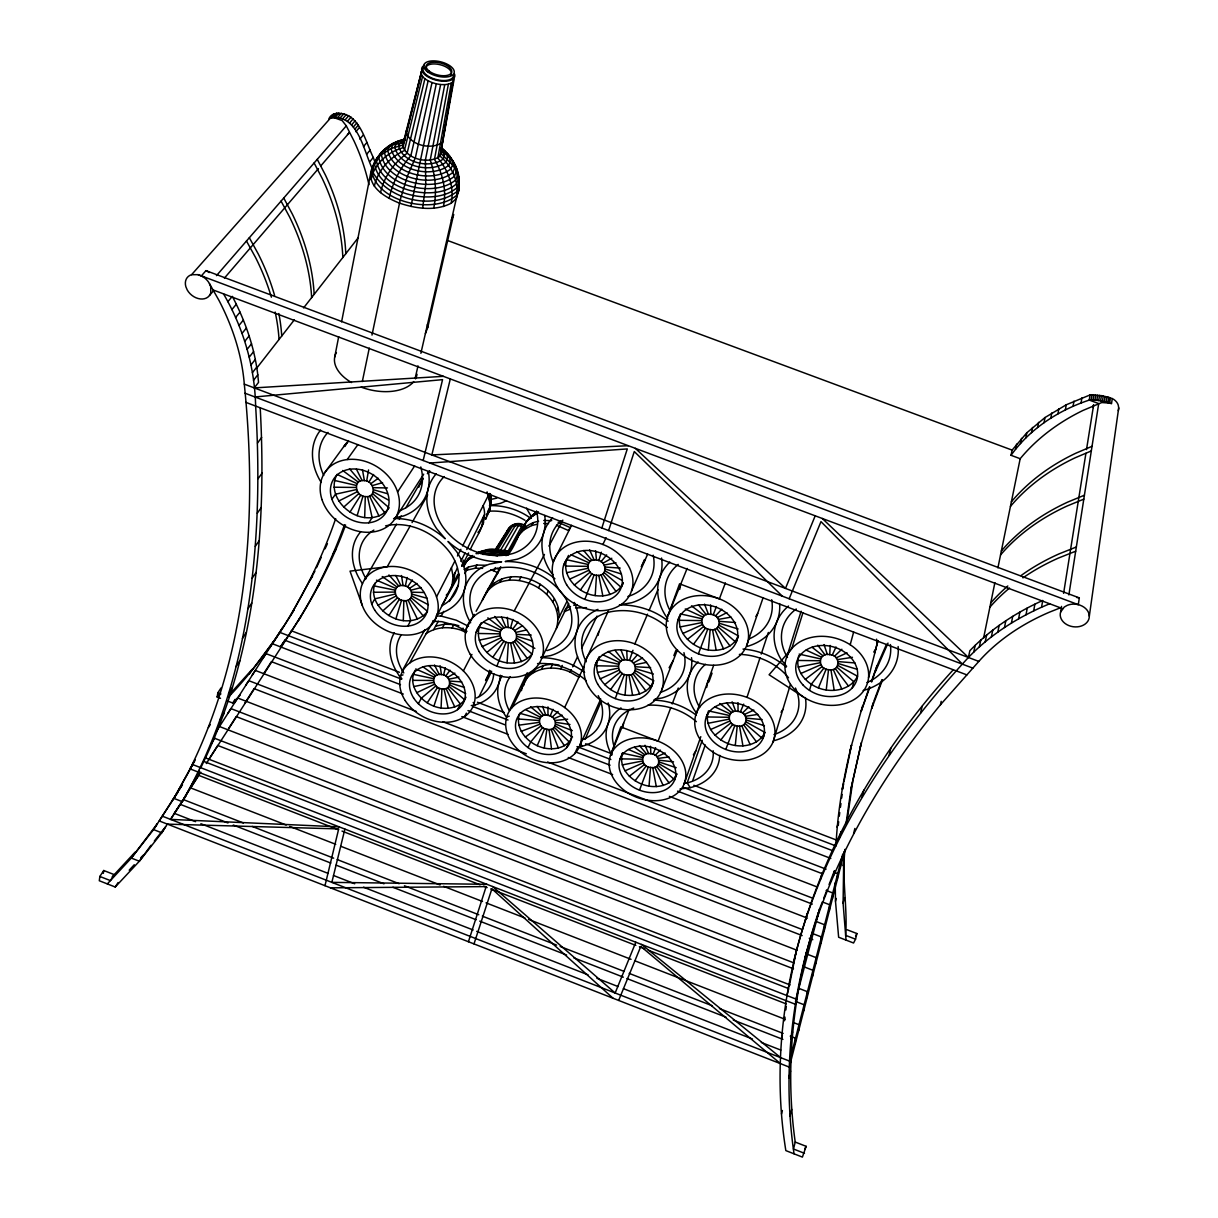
<?xml version="1.0" encoding="UTF-8"?>
<svg xmlns="http://www.w3.org/2000/svg" width="1218" height="1218" viewBox="0 0 1218 1218"><rect width="100%" height="100%" fill="white"/><g stroke="black" fill="none" stroke-linecap="round" stroke-linejoin="round"><path stroke-width="1.5" d="M194.18 761.402L173.93 798.399L182.274 801.657C250.741 682.796 263.941 540.594 255.628 406.051C254.79 366.633 243.356 327.84 223.503 293.842M200.772 767.705C255.476 657.035 266.894 529.708 260.21 407.863M411.075 597.764L427.472 611.314C422.037 618.881 412.263 621.652 403.31 620.647L403.843 600.596C393.825 600.87 391.48 583.909 403.067 585.584C413.115 585.31 415.445 602.301 403.843 600.596M372.617 493.625L389.121 507.815C383.792 515.716 373.819 518.731 364.684 517.559L365.293 496.579C355.169 496.67 352.444 479.024 364.365 480.623C374.505 480.516 377.23 498.208 365.293 496.579M953.222 669.839C835.944 797.957 757.626 974.598 785.838 1150.599L802.403 1157.1L806.149 1146.336L795.217 1142.058C784.362 1065.034 793.527 985.925 818.42 912.404M829.778 654.66C818.024 651.843 817.202 669.413 828.529 669.656C840.298 672.473 841.151 654.888 829.778 654.66L830.174 645.449M465.992 697.229C461.835 706.44 450.371 709.348 441.083 708.023L441.921 688.825C432.268 688.931 430.182 672.61 441.418 674.589C451.086 674.452 453.157 690.804 441.921 688.825M794.045 1153.811C784.179 1086.471 789.005 1017.395 806.59 951.73M795.217 1044.176L795.521 1038.223L790.238 1036.168M798.673 1030.656L798.993 1024.719L793.725 1022.663M803.773 1010.727L804.108 1004.774L795.415 1001.409M807.108 997.649L807.458 991.711L798.825 988.361M843.952 781.758L851.549 744.959C843.48 778.089 837.466 811.888 836.005 845.992L683.542 787.437M812.589 976.227L812.939 970.304L804.413 966.985M838.334 825.378L838.563 821.617L837.101 827.174M815.832 963.59L816.182 957.668L807.701 954.379M821.115 942.899L821.48 936.977L813.091 933.734M824.236 930.689L824.616 924.782L816.273 921.554M515.808 639.983L531.946 654.02C526.115 661.481 516.173 664.069 507.084 662.82L508.363 642.662C498.132 642.617 496.746 625.458 508.287 627.514C518.533 627.559 519.919 644.748 508.363 642.662M623.144 582.859C618.714 593.501 605.818 597.201 595.206 595.587L596.5 575.231C585.98 575.231 584.61 557.814 596.47 560.097C607.006 560.082 608.376 577.53 596.5 575.231M829.367 910.668L829.732 904.776L823.14 902.234M832.381 898.869L832.762 892.977L826.2 890.449M837.329 879.503L837.725 873.641L834.482 872.392M840.253 868.084L840.648 862.222M486.88 513.509L486.743 515.579C490.565 509.048 492.209 501.085 490.321 493.671M846.038 940.098L843.1 903.238L843.815 852.006M835.213 882.913L835.487 901.259L838.639 937.236L853.559 943.006L855.538 939.185L845.657 935.363C847.698 907.105 841.531 877.95 845.048 849.342L789.34 1067.12L159.223 820.932L182.456 784.62L179.35 789.386M364.684 517.559C345.44 515.275 326.896 493.412 337.036 474.396L357.041 483.622M658.847 763.716L676.766 774.009C672.245 784.529 659.501 787.909 649.027 786.128L650.534 767.386C640.485 767.34 639.77 751.217 650.884 753.775C660.948 753.805 661.663 769.974 650.534 767.386M653.107 682.278C648.448 692.783 635.72 696.65 625.047 695.082L626.707 674.955C616.141 674.833 615.638 657.613 627.148 659.928C637.73 660.034 638.232 677.284 626.707 674.955M719.168 625.276L738.428 635.903C733.556 647.382 719.945 651.797 708.343 649.986L710.17 629.539C699.208 629.417 698.995 611.832 710.825 614.39C721.817 614.496 722.015 632.112 710.17 629.539M403.31 620.647C386.152 618.835 367.943 600.9 375.235 583.026M746.055 721.893L764.843 732.383C759.819 743.406 746.527 747.304 735.291 745.492L737.225 725.867C726.507 725.7 726.598 708.8 738.032 711.449C748.781 711.601 748.674 728.531 737.225 725.867M441.083 708.023C424.306 705.968 406.127 687.515 415.064 670.311M837.893 665.485L857.518 676.249C851.961 687.668 838.106 691.824 826.246 689.997L828.529 669.656M1109.75 403.112L1101.772 402.534L1082.969 410.451A207.806 163.197 3.1 0 0 1020.182 458.699L1011.031 455.304L1012.128 450.112L1026.835 432.786L1045.014 417.53L1066.268 404.772L1090.095 394.936L1101.407 395.637L1112.278 398.56L1111.516 403.737L1109.75 403.112L1110.344 397.86L1105.868 397.053M451.452 567.74L453.081 576.616L452.076 585.127L453.827 581.671L454.816 573.176M784.575 1020.745L785.016 1017.137M785.869 1009.935L786.295 1006.327M478.598 533.149L482.039 525.75L483.074 517.467M470.285 549.638C476.223 535.783 488.722 521.852 483.196 505.744M489.986 493.594L491.113 500.309L489.012 511.956L490.093 508.378L490.154 506.475L487.535 512.093M490.291 501.466L490.245 495.208M99.846 876.458L110.396 880.599L114.233 874.631L103.728 870.505L99.846 876.458L99.297 880.751L115.223 887.009L139.354 861.233L161.75 832.808L167.445 823.901M103.347 873.367L103.728 870.505M839.278 816.182L839.75 812.558M840.466 807.138L840.953 803.515M841.668 798.079L842.14 794.456M842.856 789.02L843.572 783.6L842.11 789.112M489.103 673.524L489.545 670.296M507.084 662.82C489.271 660.719 471.305 640.485 481.171 622.809M571.699 738.26C566.568 747.867 554.16 750.197 544.279 748.065L546.867 729.247C536.864 728.608 537.031 712.347 547.978 715.408C557.996 716.032 557.829 732.322 546.867 729.247M1061.517 606.397L1060.634 611.999A14.616 11.343 7.9 0 0 1073.073 626.722A14.616 11.343 7.9 0 0 1089.318 616.186L1118.703 407.893L1118.261 405.122A12.743 10.627 3.5 0 0 1112.278 398.56M846.053 823.535L851.123 788.198L861.293 743.01L851.123 788.198M846.952 821.693L852.57 782.672M595.206 595.587C577.347 593.486 558.301 573.389 568.578 555.408M1079.315 597.886L1078.311 604.661L201.366 275.892L198.001 274.659L191.561 274.705A14.296 10.764 40.6 0 0 185.867 286.748L187.222 289.945A14.296 10.764 40.6 0 0 200.194 298.928A14.296 10.764 40.6 0 0 210.805 292.838L210.699 286.626L209.359 283.413A14.296 10.764 40.6 0 0 201.366 275.892L205.979 270.64L1079.315 597.886L1076.803 597.52M1108.989 397.433L1108.213 402.61L1108.73 397.342M1107.954 402.534L1106.142 402.016L1106.934 396.824M1106.142 402.016L1102.457 401.164L1103.264 395.972M1104.315 401.559L1105.107 396.368M1068.871 594.932L1098.697 403.569L1089.257 400.083C1058.564 410.253 1029.941 428.736 1011.031 455.304M1102.457 401.164L1100.6 400.829L1101.407 395.637M1090.095 394.936L1089.257 400.083L1096.824 400.341L1097.646 395.15M1096.824 400.341L1098.712 400.555L1099.534 395.363M1063.603 593.333L1085.908 453.34M1086.502 449.609L1093.642 404.802A12.743 10.627 3.5 0 0 1093.231 407.543M1094.936 400.189L1095.758 394.997M1093.048 400.083L1093.871 394.921M1091.145 400.052L1091.983 394.891M556.367 628.488C568.501 587.837 498.36 558.818 482.328 600.276M1081.036 403.021L1081.904 397.875M366.648 481.201L368.552 469.95M220.519 698.295L217.139 696.985L217.87 692.768L221.021 687.926M822.287 518.472L968.417 657.461C989.062 635.963 1014.442 619.399 1041.557 607.234L1042.715 600.489C1015.69 612.669 990.401 629.249 969.848 650.716L968.417 657.461C888.866 743.65 821.967 845.094 793.999 960.226M453.796 77.45L440.109 156.148C429.041 164.567 405.899 159.421 402.64 145.094L421.915 70.096L404.163 141.044M1073.058 406.31L1073.956 401.148M441.449 147.667L442.058 144.242M442.652 140.831L443.261 137.421L442.53 142.293C431.72 150.377 409.324 145.399 406.051 131.529L407.116 129.245M443.915 133.66L444.57 129.915M445.24 126.17L445.895 122.424M447.539 113.046L448.194 109.3M448.863 105.555L449.518 101.81M451.162 92.431L451.817 88.686M452.487 84.94L453.142 81.195M454.055 79.627L440.109 156.148C452.045 166.364 459.78 182.807 456.308 198.61L420.88 353.296M1033.686 610.903L1034.874 604.174M370.972 179.685L373.119 172.697L372.769 166.561L383.655 150.134L396.444 141.943L404.193 139.385C388.588 142.415 375.936 154.823 371.505 169.941C366.648 187.024 386.258 197.879 399.489 203.132C415.947 208.613 435.115 211.49 451.162 203.239C454.542 187.176 448.407 170.246 437.825 158.081L451.269 83.113L453.203 81.56M598.175 635.278L598.769 631.883M625.047 695.082C607.828 693.103 590.091 673.95 599.241 656.624M333.443 117.324L330.626 117.918C358.199 113.716 363.527 151.062 372.586 169.195M1065.339 409.933L1066.268 404.772M622.794 727.709L623.631 723.096M1026.028 614.77L1027.246 608.041M443.459 206.527C446.747 190.45 442.865 173.367 434.461 159.436L448.376 84.179L451.269 83.113M649.027 786.128C633.984 783.798 617.587 769.639 622.444 753.166L642.586 757.474M1018.613 618.835L1019.862 612.106M1057.924 413.876L1058.868 408.73M1050.814 418.139L1051.773 412.978M1011.427 623.098L1012.706 616.354M433.73 208.248C436.957 192.292 435.557 175.453 430.213 160.121L444.753 84.651L448.376 84.179M679.705 589.451L680.695 584.305M1004.5 627.514L1005.794 620.784M1044.024 422.692L1045.014 417.53M708.343 649.986C691.794 647.732 674.802 631.579 680.436 613.902L701.827 618.698M334.706 357.087L338.695 336.67M341.588 321.841L370.622 173.428L373.271 167.886M1037.569 427.533L1038.589 422.357M997.816 632.127L999.141 625.382M1031.494 432.618L1032.529 427.457M991.391 636.892L992.746 630.148M444.753 84.651L440.627 84.544L425.386 160.06L425.752 184.177L422.631 208.232M789.127 986.793L795.841 953.344M983.565 638.202L994.893 582.63M997.907 567.862L1020.182 458.699M1025.784 437.962L1026.835 432.786M985.24 641.81L986.61 635.08M979.363 646.895L980.749 640.15M1020.456 443.535L1021.521 438.358M362.325 381.538L369.282 348.089M371.992 335.072L400.296 199.493L407.543 175.818L415.353 157.807L432.025 82.565C427.457 80.601 421.124 77.785 421.002 72.014M1015.538 449.32L1016.619 444.128M973.745 652.117L975.161 645.373M706.653 687.5L708.023 680.984M432.025 82.565L436.272 83.829L410.938 206.481M405.32 586.117L407.147 577.469M735.291 745.492C719.473 743.3 702.756 727.892 708.495 710.886L729.201 715.453M804.778 958.627C829.351 864.75 879.091 779.246 940.463 704.735L941.21 701.34M415.125 378.448L418.002 365.872M425.402 333.549L427.701 327.627L453.644 214.49L451.36 220.169M428.142 80.845L410.847 155.782C400.204 167.856 392.592 182.67 389.105 198.397M920.549 713.124L922.117 706.349M521.456 690.636C523.527 673.036 542.025 661.252 559.047 665.089M523.618 685.536L524.714 680.892M544.279 748.065C529.191 744.898 513.935 729.46 519.69 713.23L539.513 718.787M424.899 78.774L407.101 153.301C394.008 162.71 384.005 176.793 380.518 192.627M855.538 939.185L856.893 933.536L847.028 929.73M423.164 460.495L442.56 379.651L254.958 396.961M443.58 675.153L445.316 667.845M826.246 689.997C810.457 687.881 793.436 672.762 798.764 655.695M324.978 885.684L338.695 828.91L167.46 824.144M450.31 378.935L431.842 454.923L628.321 445.712M889.11 755.175L890.769 748.37M795.217 1142.058L793.512 1149.016L804.489 1153.309M422.539 76.506L404.376 150.575C389.867 157.305 377.717 170.353 374.337 186.232M344.892 829.093L331.844 882.365L486.88 884.314M421.215 74.207L402.853 147.774C390.08 151.443 378.478 160.334 373.119 172.697C388.177 199.447 432.557 210.805 457.161 191.378C463.434 175.636 453.69 157.624 441.144 147.713L449.412 155.645L454.086 163.227L459.232 182.243L457.024 187.633C435.222 207.106 378.554 194.591 374.413 163.334L376.956 158.035L379.574 155.904M789.934 1116.282L791.67 1109.339M843.1 903.238L844.5 897.62M868.541 677.71L877.934 640.653L874.691 653M788.792 1077.976L790.558 1071.033M842.886 865.602L844.318 860.015M781.499 1113.952L782.382 1110.496M835.487 901.259L836.203 898.458M862.07 796.998L863.806 790.162M853.59 833.584L854.884 828.453M842.765 854.001L789.645 1061.152L162.329 816.167M833.356 875.803L834.695 870.642M790.771 1038.908L792.568 1031.981M817.156 917.504L818.496 912.343M795.841 999.78L819.592 908.856M797.166 997.359L795.369 1004.271L189.886 768.817L192.764 764.31M839.232 838.486L841.014 831.65M852.265 687.865L853.879 681.775L836.812 667.144M781.469 1038.467L782.382 1035.011M820.384 879.579L822.211 872.712M871.753 681.882L876.914 666.094L886.476 644.383M805.372 920.184L807.199 913.302M869.469 686.8L861.172 711.236L869.88 687.059M786.904 995.563L788.746 988.651L204.578 761.692M850.194 644.748L853.651 632.035M510.525 628.107L512.9 619.414M850.088 750.455L862.633 705.785M809.498 690.378L811.264 684.318L824.023 667.936M859.847 748.507L873.245 702.771L871.829 708.237L882.517 679.857M357.133 515.64L363.025 496M598.769 560.706L601.311 552.211M395.896 618.881L401.605 600.078M772.958 742.188A40.955 32.201 18.9 0 0 726.704 694.062A40.955 32.201 18.9 0 0 704.918 745.462A40.955 32.201 18.9 0 0 772.958 742.188L790.406 684.501M762.986 738.367A30.283 23.812 18.9 0 0 728.668 702.847A30.283 23.812 18.9 0 0 712.697 740.925A30.283 23.812 18.9 0 0 762.986 738.367L764.843 732.383M802.951 612.7L791.761 648.6L769.091 674.757L803.56 697.046M787.026 656.197L801.124 611.223M468.428 941.727L486.149 886.597L330.504 887.846M601.844 527.988L627.285 448.924L429.878 463.038M474 943.904L491.889 888.82L613.035 998.227M608.619 530.546L634.289 451.543L782.321 596.165M433.912 706.166L439.759 688.261M746.969 697.381L760.047 657.705M761.235 654.096L768.36 632.462M725.776 749.451L734.956 725.258M506.14 642.084L496.883 666.17M746.619 645.692A42.112 33.708 20.6 0 0 698.63 595.602A42.112 33.708 20.6 0 0 676.964 649.833A42.112 33.708 20.6 0 0 746.619 645.692L763.123 597.642M796.054 999.11L192.261 764.402C248.731 646.758 257.424 512.26 244.285 384.127A229.03 161.659 40.7 0 0 218.981 300.42L209.496 283.687M629.417 660.521L632.964 650.26M594.201 574.622L584.868 599.378M736.357 641.81A31.135 24.939 20.6 0 0 700.731 604.828A31.135 24.939 20.6 0 0 684.866 645.007A31.135 24.939 20.6 0 0 736.357 641.81L738.428 635.903M692.737 780.54L705.252 744.959M706.425 716.778L707.46 713.824M684.212 783.737A39.494 30.039 21.3 0 0 638.674 737.849A39.494 30.039 21.3 0 0 619.505 786.204A39.494 30.039 21.3 0 0 684.212 783.737L700.807 736.677M702.268 740.316L687.165 782.946L690.241 787.665A58.647 42.478 21 0 0 719.731 755.343M696.483 712.972L713.687 665.272M708.922 681.867L712.058 673.143M674.589 780.038A29.217 22.213 21.3 0 0 640.82 746.162A29.217 22.213 21.3 0 0 626.768 781.986A29.217 22.213 21.3 0 0 674.589 780.038L676.766 774.009M871.327 681.623L876.914 666.094M624.453 674.376L615.227 698.584M335.681 518.624C319.847 564.802 296.842 608.254 269.239 648.448M375.372 161.141L371.505 169.941C375.662 202.371 434.415 215.358 456.917 195.047L459.186 189.445L458.547 176.26M698.401 653.822L707.841 628.93M725.365 582.904L719.396 598.875L679.568 583.803L667.89 615.821L687.135 568.441M873.915 701.005L881.923 679.735M639.496 790.162L648.357 766.792M653.076 754.368L655.604 747.685M670.844 707.521L658.085 741.168L620.815 726.887L610.477 755.419L629.249 709.302M672.199 703.974L678.243 688.033M713.169 614.999L716.412 606.518M281.053 646.149C307.789 608.909 328.951 567.816 344.496 524.714M298.319 620.693C317.091 590.41 333.458 558.56 345.577 525.019M818.953 910.622L822.317 901.929M823.673 898.458L827.037 889.779M829.062 884.557L834.452 870.672M673.859 655.604L675.899 650.427M661.648 690.134L677.482 649.696M678.121 619.703L679.857 615.349M620.053 759.103L622.444 753.166M651.706 686.343L653.35 682.247M486.302 517.513L485.586 519.294L489.712 510.205L490.854 496.883M344.846 446.534L348.439 440.627M635.811 942.214L615.151 993.005L492.635 886.537M815.192 515.823L785.488 588.416L635.339 448.346M618.653 1000.42L640.805 946.416L780.494 1063.649M818.42 687.926L826.185 669.032M789.173 598.738L820.978 521.639L962.494 664.206M550.11 716.123L552.987 709.318M585.188 739.265L601.281 701.142M740.316 712.058L743.68 704.141M634.837 643.88L647.519 614.161M649.011 610.66L657.964 589.679M418.688 487.291L423.027 478.278L420.438 484.201M644.474 559.595L641.323 566.812L645.388 559.306M631.487 591.141L647.671 554.083M537.199 745.69L544.735 728.547M875.483 671.529L888.013 643.089M621.317 587.289L623.251 582.92M579.281 746.893L600.763 698.965M595.298 664.815L597.109 660.795M574.835 753.546A39.341 30.587 25.6 0 0 546.41 699.193A39.341 30.587 25.6 0 0 509.444 738.519A39.341 30.587 25.6 0 0 574.835 753.546L577.134 748.4M291.087 614.648L314.899 571.151M316.467 567.725L321.156 557.418M325.069 548.816L327.414 543.67M566.659 747.608A29.095 22.624 25.6 0 0 545.527 707.445A29.095 22.624 25.6 0 0 518.289 736.616A29.095 22.624 25.6 0 0 566.659 747.608L569.248 741.96L554.357 727.39M585.386 661.039L608.254 611.238M453.827 581.671L448.559 592.694L446.245 595.145M832.153 655.284L836.035 646.986M602.895 544.492L606.092 537.686M564.65 707.536L583.726 667.022M509.52 710.231L527.242 672.823M506.673 532.19C509.063 524.851 518.883 523.968 524.577 527.927M522.918 684.425C530.972 666.87 554.297 664.693 570.161 672.108L571.303 669.748M572.673 666.87L577.545 656.715M581.595 648.25L597.003 616.095M528.003 747.563L530.713 741.945L542.786 727.405M516.249 540.29C519.599 530.5 528.353 522.887 538.615 521.289M507.997 554.89C518.518 541.736 521.228 521.121 536.727 512.23L533.514 515.579M560.569 668.956L562.29 665.424M563.599 565.411L566.416 559.671L587.883 564.421M542.056 657.446L568.684 603.565M550.81 667.951L552.561 664.419M479.116 696.544L491.661 671.24M557.753 619.947L566.857 601.616M490.291 671.164L485.571 680.603L490.169 671.392M464.697 716.534L466.387 713.169M553.459 561.559L571.577 525.323M556.519 610.964L558.209 607.599C550.308 579.25 507.556 564.558 487.916 589.329M541.568 669.154L543.335 665.637M482.039 525.75L483.637 522.613M433.684 622.185A40.605 32.368 27.6 0 0 397.89 566.842A40.605 32.368 27.6 0 0 366.207 613.278A40.605 32.368 27.6 0 0 433.684 622.185L457.801 574.394M461.957 566.142L468.61 552.942M453.081 576.616L457.389 568.106M460.815 561.361L465.093 552.926M466.814 549.546L484.657 514.346M552.728 602.179L554.434 598.83M533.499 672.503L535.281 668.971M457.587 709.622L460.404 704.095L447.722 687.607M511.849 707.795L528.932 674.178M436.516 596.911L454.893 561.041M457.466 556.017L460.891 549.303M462.612 545.953L489.316 493.518L490.747 502.029M546.623 594.201L548.328 590.867M1060.634 611.999L1064.273 607.036L1067.257 605.346A14.616 11.343 7.9 0 1 1088.785 613.202L1089.318 616.186M463.388 670.92L471.945 654.416M855.569 936.079L856.893 933.536M407.817 626.128L410.649 620.723L406.051 600.611M538.615 587.594L540.35 584.29M426.163 633.649C436.546 626.356 450.173 626.326 461.805 630.422L463.038 628.107M490.626 569.963L493.716 570.74L495.406 567.588M514.194 611.01L544.446 554.449M548.922 546.09L562.823 520.116M173.93 798.399L192.84 764.462M193.723 762.818L195.306 759.865M418.368 703.73L421.321 698.234L435.983 685.871M452.106 627.94L453.979 624.484L458.821 625.717M182.274 801.657L199.493 771.024M519.249 580.24L521.045 576.951M506.475 554.114L521.593 526.45M402.168 671.027L424.884 629.645M804.763 1148.863L806.149 1146.336M442.499 627.666L444.387 624.21L453.979 624.484M466.707 570.191L475.218 568.212L476.954 565.076L486.149 565.259M509.246 579.996L511.073 576.708M433.638 629.615L438.313 621.226M441.053 616.293L443.809 611.36M449.305 601.479L458.455 585.005M464.88 573.48L468.458 567.04L476.954 565.076M476.192 632.294L479.085 627.087L499.989 631.929M371.794 604.189L374.763 598.86L395.271 594.049M409.69 663.049L433.547 620.464M441.86 605.635L459.399 574.317M463.814 566.431L468.306 558.742L472.706 555.469M499.974 582.113L501.816 578.824M518.183 535.859L523.999 529.8L531.611 525.552L533.286 522.568M410.222 525.871L387.233 566.735L350.023 571.135L362.218 605.255M412.065 522.598L427.685 494.812M466.357 628.534L474.335 614.405M476.116 611.269L499.745 569.476M492.057 586.437L493.914 583.148M523.999 529.8L525.674 526.815M486.043 592.633L500.75 566.644M507.175 555.301L519.873 532.86M669.093 667.738L673.341 660.263M364.456 579.935L396.489 524.151M399.321 519.218L401.209 515.945M405.914 507.739L421.93 479.846M512.291 526.313L497.111 550.947L504.343 550.201L518.411 525.658M490.869 549.942L485.982 550.597L482.83 554.373L491.965 554.555C494.63 546.501 503.521 550.764 508.485 553.901M500.583 550.125L515.244 525.613M755.891 616.445L757.703 613.446M693.407 754.764L695.843 750.76M368.795 482.282L373.576 474.502M496.107 549.47L509.779 527.714M301.379 615.836L206.299 763.519M495.574 549.805L505.668 533.788M781.058 712.317L782.854 709.47M165.557 826.794L161.75 832.808L153.575 829.595L131.316 858.081L107.321 883.903M339.198 826.87L170.566 819.394L200.772 772.151M316.787 588.37L319.832 583.544M494.904 550.201L507.86 529.723M350.008 512.062L360.878 494.934M333.321 553.566L336.366 548.77M151.002 845.277L139.354 861.233L131.316 858.081L157.396 823.596L153.575 829.595L177.767 792.4M294.177 609.822C275.146 640.866 253.877 670.616 228.603 696.909M216.515 731.226L282.683 627.453M210.912 744.168L214.733 738.169M220.199 719.488L224.036 713.489M249.035 674.178L273.989 640.805M309.479 581.123L312.554 576.312M115.223 887.009L118.085 882.532M227.035 700.807L232.745 703.03L235.089 699.376M174.204 813.517L180.112 804.291L227.979 822.957M208.841 759.377L217.748 745.462L793.497 968.812M228.573 728.547L236.216 716.595L802.144 935.561M245.001 702.847L254.09 688.657L812.315 904.091M263.56 673.843L271.386 661.633L822.196 873.671M280.46 647.428L285.027 640.303L400.478 684.653M388.907 615.562L399.504 599.073M228.573 693.651L232.425 687.668M208.4 727.511L210.333 724.527M230.172 694.488L231.74 692.052M394.952 518.807L423.697 474.167M236.003 666.611L239.87 660.674M217.139 696.985L218.722 694.564M252.202 675.168L255.293 670.418L817.461 887.085M262.905 658.359L265.996 653.624L416.419 711.51M245.655 685.414L248.761 680.664L812.619 898.168M227.842 713.352L230.948 708.602L802.464 929.623M234.587 702.756L237.693 698.005L807.427 918.144M171.89 801.079L174.996 796.328M397.586 491.95L414.638 465.946M242.428 638.399L246.325 632.477M873.732 652.072L875.681 649.103M170.566 819.394L186.065 795.643M368.734 522.811L372.129 517.696L367.531 496.609M247.817 608.954L251.761 603.062M252.126 578.276L256.1 572.43M281.145 645.677L285.119 639.831M427.183 702.816L437.734 687.256M522.035 530.074L526.694 521.152L536.62 512.26M255.293 546.364L259.297 540.548M427.381 473.726L429.726 470.909L427.594 473.3M407.421 587.122L412.384 579.951M492.757 657.339L504.054 641.018M257.287 513.189L261.337 507.434M331.935 499.258L335.483 494.219L356.539 489.56M580.453 589.984L592.055 573.541M347.191 459.551L357.894 444.616M258.033 478.75L262.144 473.056M610.614 689.571L622.368 673.31M324.216 473.452L346.171 443.276M257.5 443.048L261.657 437.399M693.468 644.322L705.694 627.833M635.08 780.768L646.347 765.772M445.605 676.157L450.097 670.22M720.843 739.965L732.871 724.208M512.611 629.173L518.076 622.048M253.527 380.32L257.79 374.809C254.455 347.328 245.183 320.791 232.318 296.37L227.842 301.699M256.48 368.46L294.391 319.755M303.587 307.926L358.381 237.525M252.431 372.662L256.724 367.151M251.015 364.913L255.323 359.432M154.351 841.014L164.43 828.21M249.264 357.102L253.588 351.637M247.178 349.246L251.517 343.796M244.772 341.344L249.127 335.909M242.032 333.412L246.417 327.992M238.956 325.465L243.372 320.075M369.891 161.613L373.287 157.472C365.217 141.288 358.777 109.087 334.189 113.898A12.5 10.17 44.5 0 0 328.708 119.425M235.576 317.517L240.007 312.158M391.587 145.125C385.223 148.185 379.422 153.849 376.423 160.274C380.503 190.526 435.344 202.645 456.522 183.842L458.653 178.635L457.998 172.849L456.308 169.85M366.862 154.062L370.287 149.936M600.931 561.787L606.655 554.906M231.862 309.6L236.322 304.241M363.512 146.541L366.953 142.43M359.843 139.096L363.299 135M355.854 131.711L359.34 127.646M343.872 446.443L348.424 441.129M209.557 295.395L213.272 291.072M224.401 278.115L318.431 168.617M320.913 165.739L349.368 132.61A12.5 10.17 44.5 0 1 347.48 134.467M354.743 129.306L358.229 125.241M353.311 127.007L356.813 122.942M351.621 124.86L355.123 120.795M216.469 275.633L346.308 125.835L342.106 120.552L333.412 117.446L336.975 113.411L339.959 113.716M349.673 122.911L353.19 118.862M631.518 661.587L637.562 654.614M347.541 121.191L351.043 117.141M345.227 119.745L348.744 115.71M342.806 118.603L346.338 114.568M340.309 117.781L343.857 113.746M337.797 117.293L341.344 113.274M332.895 117.37L336.472 113.335M335.315 117.156L338.863 113.137M191.561 274.705L334.189 113.898L336.975 113.411M940.463 704.735L978.83 661.404A236.749 171.982 6.7 0 1 1049.444 612.167L1060.421 607.812M229.73 694.29L252.141 669.321M112.193 876.838L135.152 852.098M477.958 532.388L480.196 529.997M232.745 703.03L240.144 695.113M129.199 870.17L134.269 864.734M140.618 857.944L143.161 855.234M715.316 616.095L721.772 609.228M461.85 566.005L471.046 556.306M525.643 522.674L535.098 512.93M655.101 755.388L660.369 750.075M742.417 713.124L748.857 706.775M552.074 717.25L558.103 711.495M834.315 656.365L841.866 649.255M451.162 203.239L456.308 198.61L459.186 189.445L458.653 184.786M343.765 507.069L359.005 493.427M382.802 610.903L397.677 597.673M486.804 652.498L502.273 639.557M574.333 585.097L590.212 572.064M405.457 139.766L399.976 143.085L398.651 145.901C402.488 162.953 430.061 169.089 443.2 159.04L444.418 156.178L442.21 149.692L444.89 151.397L452.061 160.334L452.563 164.872L454.634 168.145L452.807 172.56C432.74 188.303 390.004 178.757 384.401 152.417C386.106 145.262 393.703 143.846 399.276 140.862M385.969 148.566L381.112 152.509L378.768 157.411C383.716 186.826 434.324 197.864 455.639 180.036L457.694 175.057L457.054 169.515L453.827 163.775M393.521 143.085L389.547 146.297L387.644 150.316C392.881 174.631 432.299 183.431 450.873 168.952L452.563 164.872L441.129 153.757L440.855 151.078L447.036 155.204L447.432 158.873L446.047 162.146C430.944 173.778 399.154 166.699 394.799 147.043L396.322 143.8L399.534 141.197L402.747 140.816M604.707 684.729L620.586 671.849M687.394 639.404L703.867 626.356M629.341 776.231L644.626 764.417M714.966 735.23L731.104 722.776M465.885 561.742L462.931 564.391L472.386 555.834M478.004 553.794L482.526 551.282L476.603 553.505C486.241 550.323 497.157 550.947 506.186 555.652M805.265 679.4L822.226 666.459M370.683 483.805L378.235 478.263M528.003 519.827L531.368 517.817M525.262 737.042L541.157 725.928M409.263 588.538L416.937 583.452M514.407 630.635L522.522 625.702M447.371 677.543L454.893 673.112M538.432 511.788L531.413 516.645L537.442 513.265M476.025 553.627C482.374 550.825 493.549 546.151 499.395 551.602M477.7 553.155L480.882 551.389M468.306 558.742L472.584 556.367M467.24 560.326L474.396 556.352M602.773 563.279L611.786 558.27M464.134 569.43L468.458 567.04M633.299 663.049L642.541 657.933M717.158 617.587L726.902 612.624M377.976 605.209L396.231 595.952M338.802 500.994L357.529 491.585M416.739 692.707L434.613 684.212M482.191 646.636L500.887 637.79M569.598 579.205L588.796 570.298M744.183 714.555L753.835 710.064M600.215 678.883L619.246 670.083M836.127 657.857L847.043 652.848M656.822 756.774L665.15 752.998M682.811 633.497L702.497 624.575M800.805 673.524L820.886 664.693M710.566 729.552L729.78 721.056M624.971 770.827L643.317 762.788M1041.557 607.234L1049.642 603.763M570.526 606.503L565.868 608.498L564.239 611.71L570.466 609.061M553.718 718.742L562.153 715.179M1092.028 446.321L1075.859 453.203A213.926 165.374 4 0 0 1011.382 501.801M1091.313 450.934L1075.098 457.816A214.581 165.602 4.1 0 0 1010.438 506.429M1084.416 495.208L1067.744 502.09A220.93 167.642 4.9 0 0 1001.363 550.962M1083.807 499.136L1067.09 506.018A221.493 167.825 5 0 0 1000.557 554.921M521.213 731.333L539.939 724.208M1076.347 546.989L1059.127 553.855A228.36 169.82 5.8 0 0 1020.912 575.642M1075.692 551.206L1058.427 558.072A228.969 169.987 5.9 0 0 1022.907 577.88M462.048 564.528L465.428 563.386A47.867 36.373 27.7 0 1 463.449 560.173M509.276 553.855L504.968 551.693L502.029 555.286L492.894 552.987L480.455 553.611M394.373 632.705A58.266 41.991 27.4 0 0 399.428 675.99L403.006 674.894M372.175 485.647L382.559 482.632M509.231 716.184L506.307 717.037A58.373 42.295 24.2 0 1 501.999 675.868M410.71 590.258L421.154 587.563M531.611 525.552L536.955 524.288M477.913 552.5L489.606 549.622M515.793 632.416L526.602 629.934M435.557 626.174L444.387 624.21M413.739 686.602L433.715 682.369M395.043 517.757L403.356 516.021A62.362 47.182 32.7 0 0 428.371 471.518M489.362 499.715L496.777 498.162M385.588 525.856C410.253 520.299 436.135 533.606 450.675 553.505A52.907 39.113 29.8 0 1 441.632 605.818M479.268 640.15L500.019 635.842M566.583 572.719L587.898 568.334M448.757 679.218L458.912 677.117M634.639 664.815L646.56 662.364M597.444 672.427L618.424 668.149M680.009 626.981L701.675 622.611M798.201 667.053L820.125 662.744M707.917 723.325L729.003 719.183M604.189 565.061L615.988 562.762M622.261 764.919L642.51 761.006M436.988 613.963L440.231 613.37A60.2 44.503 29.8 0 0 456.522 551.495L447.996 541.447C462.581 554.51 481.917 562.396 501.618 561.803L489.697 564.101A60.2 44.929 26.3 0 0 470.635 622.748M718.529 619.383L731.028 617.13M621.165 604.585L631.777 602.697A62.285 48.157 24.8 0 0 661.572 558.057M546.821 650.579L547.339 650.488A53.364 39.813 26.3 0 0 564.36 596.439C548.861 574.348 519.614 561.94 493.244 569.415A53.364 39.813 26.3 0 0 473.589 616.308M540.731 657.233L550.719 655.558A60.2 44.929 26.3 0 0 574.317 602.423M471.259 705.572L474.944 704.994A58.266 41.991 27.4 0 0 500.339 675.229M837.466 659.638L852.448 657.294M654.995 699.071L661.907 698.005A60.382 45.203 22.6 0 0 691.519 657.674M745.492 716.275L757.809 714.403M401.666 139.933L404.924 139.446M401.057 140.588L404.62 140.055M577.302 746.923L582.265 746.208A58.373 42.295 24.2 0 0 608.178 703.03M573.632 605.163L577.18 604.661M575.566 607.889L586.513 607.66M518.853 725.182L539.239 722.365M658.131 758.403L669.047 756.957M683.74 783.402L687.165 782.946A52.054 37.712 21 0 0 713.185 750.775M680.009 789.005L690.241 787.665M554.921 720.462L567.634 719.199M443.367 376.332L254.273 387.903L258.536 382.376L257.79 374.809M373.408 592.268L394.876 592.07M412.521 680.329L433.364 680.481M334.036 487.215L356.113 487.459M565.487 566.066L587.594 566.34M679.187 620.297L701.431 620.601M797.638 660.445L819.958 660.75M707.201 716.96L728.806 717.28M621.393 758.89L642.251 759.195M543.761 520.467L551.708 520.604M543.7 523.481L548.496 523.573M478.202 633.482L499.715 633.847M596.592 665.804L618.181 666.155M373.15 487.687L387.446 487.946M487.154 549.957L495.604 550.11L508.865 554.616M485.982 550.597L494.721 550.764L506.795 554.601M475.218 568.212L482.602 568.364M411.654 592.176L424.169 592.511M488.114 511.332C500.994 510.007 513.95 513.661 525.034 520.314M393.581 518.533C412.628 518.061 431.111 526.267 445.209 538.752L436.623 528.642A62.225 47.746 28.9 0 1 436.242 473.802M516.66 634.38L531.246 635.08M619.399 604.889C636.816 604.707 654.599 610.096 668.149 621.18M436.12 615.866L441.555 616.186L456.202 620.175L468.519 626.296M635.461 666.764L650.61 667.631M432.816 621.18L441.967 621.713L454.832 625.23L467.027 631.289M742.995 649.042C758.753 650.199 774.283 656.685 786.173 667.099M739.372 654.386C757.977 654.782 776.764 663.262 788.518 677.771M540.838 657.644C556.459 657.75 572.155 662.957 584.61 672.366M537.549 663.612C555.195 662.409 573.023 668.91 586.223 680.679M449.64 681.06L461.759 681.897M653.594 700.122C668.91 700.533 684.288 705.907 696.391 715.286M647.869 705.222C665.317 704.263 683.207 710.079 696.391 721.695M605.087 567.025L620.221 568.106M719.351 621.347L735.52 622.52M518.32 719.016L539.102 720.508M838.228 661.602L854.99 662.957M746.284 718.163L762.148 719.594M658.938 760.199L673.524 761.813M1098.712 400.555L1100.6 400.829M555.621 722.32L569.978 724.512M436.272 83.829L440.627 84.544M373.987 585.888L395.074 590.151M413.191 674.315L433.578 678.685M799.145 654.112L820.43 658.862M334.554 480.455L356.28 485.434M597.718 659.456L618.531 664.252M504.343 550.201L508.104 551.145M496.442 549.775L509.154 554.099M498.741 550.673L505.379 552.348M491.965 554.555L497.477 555.926M558.088 522.217L570.146 527.561L568.562 530.576L556.474 525.217M412.049 594.156L427.381 598.358M373.561 489.788L387.233 493.625M635.689 668.758L653.381 673.996M516.965 636.375L532.418 640.957M719.579 623.357L738.123 628.99M838.365 663.582L857.442 669.398M605.392 569.034L621.408 573.982M449.99 682.948L464.454 687.439M198.001 274.659L203.954 276.851M746.467 720.066L764.462 725.761M659.182 762.011L676.234 767.721M346.277 125.819L354.088 141.136A201.701 154.656 43.9 0 1 368.963 184.725M447.706 240.54L1012.128 450.112M213.211 289.991L1062.675 608.65M244.285 384.127L978.83 661.404M244.985 393.201L972.862 668.134M245.686 402.305L966.879 674.894M291.269 630.741L399.443 672.275M477.471 702.238L504.069 712.439M585.645 743.756L612.243 753.972M693.818 785.29L837.466 840.435M279.607 632.294L401.666 679.187M472.584 706.41L508.043 720.036M577.18 746.588L610.857 759.53M467.986 710.596L505.287 724.923M576.327 752.222L610.081 765.193M677.573 791.121L832.122 850.499M272.314 643.713L403.295 694.077M461.835 716.58L507.967 734.317M568.273 757.505L612.624 774.541M669.382 796.374L830.813 858.431M443.017 721.756L526.374 753.82M547.643 762.011L826.063 869.15M217.87 692.768L220.93 693.956M809.239 938.302L812.787 939.672M219.499 726.537L797.059 950.268M214.201 738.123L793.771 962.859M205.69 757.977L789.98 984.92M555.758 724.177L572.338 730.633M338.467 829.732L198.625 775.333L190.602 787.894L286.215 825.028M342.014 831.102L480.075 884.816M483.622 886.186L487.154 887.572M490.702 888.942L635.842 945.412M639.389 946.782L644.703 948.852M648.235 950.223L786.31 1003.936M289.747 826.413L335.726 844.318M341.04 846.388L440.079 884.953M443.611 886.323L482.511 901.472M486.058 902.858L524.958 918.007M528.49 919.377L631.061 959.327M634.608 960.697L784.925 1019.238M183.233 799.541L243.402 822.987M252.248 826.443L333.656 858.172M337.203 859.558L399.139 883.705M404.452 885.775L478.781 914.748M482.313 916.134L556.641 945.107M560.173 946.477L623.89 971.325M629.204 973.395L712.378 1005.809M719.457 1008.565L783.159 1033.412M233.293 825.043L330.809 863.06M336.122 865.145L383.99 883.811M392.866 887.267L476.192 919.757M479.74 921.143L566.614 955.034M573.708 957.79L623.342 977.156M626.889 978.541L726.172 1017.258M733.266 1020.029L782.915 1039.38M174.372 813.38L195.58 821.663M200.894 823.733L328.175 873.413M333.488 875.483L354.697 883.766M363.543 887.206L473.147 929.989M476.68 931.374L588.066 974.842M596.896 978.298L618.12 986.58M623.418 988.651L752.48 1039.015M761.326 1042.471L780.768 1050.068M376.484 580.164L395.835 588.446M628.64 749.542L643.469 755.982M415.703 668.971L434.339 677.086M570.922 554.723L588.766 562.731M715.073 707.034L730.176 713.855M685.247 608.954L702.801 616.993M806.088 650.092L821.495 657.187M483.607 622.185L500.842 630.224M602.468 654.599L619.444 662.562M461.805 630.422L466.357 632.69M496.853 568.304L499.745 569.75M493.716 570.74L498.071 572.917M526.054 709.881L540.472 717.295M411.851 596.074L428.431 604.783M373.378 491.813L388.375 500.004M635.324 670.661L653.899 680.877M516.676 638.293L534.854 648.372M605.087 570.938L622.337 580.575M449.762 684.744L465.702 693.681M570.161 672.108L578.931 677.208M555.332 725.913L572.521 737.042M382.239 576.54L397.114 587.061M422.753 666.688L435.602 675.807M634.395 747.319L644.84 754.779M576.921 551.602L590.167 561.376M342.715 470.498L358.32 482.145M719.671 703.502L731.668 712.576M691.504 605.833L704.308 615.638M487.824 617.861L502.197 628.853M812.071 647.26L823.079 655.863M554.921 578.748C541.218 567.177 523.085 561.178 505.196 561.528L517.208 559.214A62.225 47.746 28.9 0 0 544.705 515.488M608.33 651.417L620.891 661.222M530.82 518.396C519.005 509.657 504.13 505.166 489.438 505.637L500.202 503.399A56.028 43.589 30.4 0 0 506.536 500.568M667.357 627.498C651.188 613.035 627.864 607.188 606.869 612.624A53.47 40.027 22.6 0 0 586.208 661.785M641.597 944.468L780.723 1057.666M530.485 706.729L541.919 716.154M718.178 626.95L735.078 641.505M448.985 686.343L464.682 699.863M604.189 572.627L620.891 587.061M745.066 723.492L761.509 737.697M634.395 672.351L650.732 686.465M657.948 765.224L673.752 778.987M448.681 156.939L452.685 160.867L455.76 166.287L456.354 171.54L454.405 176.275C434.141 193.099 386.197 182.654 381.432 154.777L391.115 148.52L402.64 145.094L403.752 142.734L392.835 144.881L391.115 148.52C395.941 170.596 431.69 178.574 448.605 165.465L450.158 161.766L449.701 157.655L447.295 153.392M443.093 149.251L452.685 160.867M388.938 574.957L398.819 586.071M429.041 665.652L437.277 674.924M399.428 675.99L401.788 678.639M639.45 745.614L646.621 753.988M349.444 468.717L360.056 481.125M583.681 550.536L592.009 560.447M553.079 574.789L550.688 571.927A62.285 48.157 24.8 0 1 552.652 517.802M696.818 713.185L694.595 710.49A60.763 45.34 19 0 1 698.066 661.892M531.17 515.808L530.332 514.788A56.013 43.985 26.5 0 1 526.663 508.18M667.784 618.333L665.47 615.486A62.59 48.4 20.5 0 1 669.824 562.092M494.66 616.445L503.978 627.909M409.796 599.149L423.148 615.897M786.615 666.398L780.997 659.319A63.138 48.461 16.3 0 1 788.518 606.031M726.522 702.786L733.556 711.723M698.447 604.783L706.242 614.725M615.029 650.351L622.733 660.278M371.323 495.087L384.766 512.656M602.773 573.967L616.125 591.522M656.563 766.396L669.108 782.9M716.671 628.305L730.008 645.966M743.574 724.756L756.5 741.884M835.213 668.469L848.52 686.145M632.949 673.691L645.89 690.926M514.453 641.353L527.364 658.527M817.78 645.175L825.088 654.964M537.031 706.425L543.73 715.423M473.163 702.451L474.944 704.994M580.468 743.528L582.265 746.208M552.911 728.531L564.421 745.721M246.478 241.012L255.491 257.379A221.646 160.106 41.5 0 1 271.37 297.192M249.34 237.723L258.307 254.06A221.067 159.984 41.5 0 1 274.583 295.456M283.748 198.016L292.29 214.003A214.201 158.294 42.3 0 1 314.153 294.345M281.069 201.107L289.656 217.108A214.733 158.431 42.2 0 1 311.641 297.588M314.122 162.968L322.298 178.62A208.126 156.62 43 0 1 342.837 257.5M317.259 159.36L325.389 174.981A207.502 156.437 43.1 0 1 345.79 253.709M395.82 575.505L400.859 585.569M434.521 665.013L439.272 674.513M356.417 469.113L362.111 480.592M408.076 600.124L417.409 619.094M446.032 688.49L454.786 706.973M369.587 496.107L378.981 516.021M487.078 491.874L490.047 503.734M600.931 574.896L609.974 594.536M654.782 767.188L663.155 785.503M512.671 642.282L521.411 661.618M589.603 549.866L594.156 560.006M714.738 629.219L723.553 648.966M741.686 725.608L750.166 744.685M631.107 674.605L639.709 693.971M644.977 745.264L648.676 753.637M501.557 617.176L506.049 627.453M833.203 669.352L841.805 689.084M620.875 649.681L624.88 659.836M704.522 604.143L708.465 614.283M551.099 729.247L558.362 748.08M732.094 701.781L735.733 711.342M542.558 706.349L545.786 715.164M373.287 157.472L375.433 163.517M824.007 644.566L827.372 654.538M444.052 688.901L448.194 708.313M598.799 575.322L602.834 595.922M510.586 642.739L514.483 663.079M652.726 767.523L656.304 786.6M628.975 675.046L632.599 695.387M712.53 629.645L716.169 650.336M362.477 469.722L364.365 480.623M739.509 725.974L742.934 745.918M830.935 669.763L834.208 690.393M401.498 575.535L403.067 585.584M440.124 665.774L441.418 674.589M558.209 607.599L559.443 616.567M549.044 729.491L551.495 748.872M507.297 617.328L508.287 627.514M595.587 550.719L596.47 560.097M427.427 324.399L427.701 327.627M876.625 639.176L876.945 644.535M650.473 746.284L650.884 753.775M626.768 650.503L627.148 659.928M710.612 604.996L710.825 614.39M547.948 706.927L547.978 715.408M738.032 702.649L738.032 711.449M1118.703 407.893A12.743 10.627 3.5 0 1 1118.276 410.633M205.979 270.64A14.251 10.749 40.7 0 1 209.131 272.588M278.861 313.528A221.067 159.984 41.5 0 1 281.739 336.001M275.161 312.036A221.646 160.106 41.5 0 1 279.059 339.457M990.752 602.956A228.36 169.82 5.8 0 1 1007.804 585.98M989.884 607.188A228.969 169.987 5.9 0 1 1009.509 588.066M413.724 381.599A42.067 24.451 12.9 0 1 361.152 387.111M351.515 382.543A42.067 24.451 12.9 0 1 336.412 352.565M417.013 374.246A42.067 24.451 12.9 0 1 415.551 378.813M453.492 75.897A15.636 7.369 14.1 0 1 435.115 79.216A15.636 7.369 14.1 0 1 423.879 67.112M454.542 74.024A16.991 8.008 14.1 0 1 434.841 79.809A16.991 8.008 14.1 0 1 424.61 65.133M426.056 69.396A13.093 6.166 14.1 0 1 439.607 64.584A13.093 6.166 14.1 0 1 450.721 75.09M509.185 529.647A11.662 9.637 27.9 0 1 525.613 525.734M513.57 525.689A11.678 9.637 27.9 0 1 516.28 525.034M507.084 533.499A12.682 10.475 27.9 0 1 522.37 525.004M805.372 697.579A60.763 45.34 19 0 1 773.765 740.727M614.207 746.756A52.054 37.712 21 0 1 633.725 708.023M493.716 673.645A51.323 36.982 27.4 0 1 476.466 698.005M403.813 672.915A51.323 36.982 27.4 0 1 401.285 634.837M598.221 695.645A51.004 36.951 24.2 0 1 582.189 739.737M509.17 710.383A51.004 36.951 24.2 0 1 510.312 676.66M611.847 755.145A58.647 42.478 21 0 1 620.952 707.917M898.138 646.545A63.138 48.461 16.3 0 1 863.136 690.499M321.217 482.48A62.362 47.182 32.7 0 1 320.578 430.091M890.388 644.566A55.556 42.63 16.3 0 1 866.881 682.552M787.483 657.492A55.556 42.63 16.3 0 1 796.267 609M583.209 667.966A60.382 45.203 22.6 0 1 597.962 609.381M362.522 583.696A60.2 44.503 29.8 0 1 360.665 531.824M653.183 555.18A54.11 41.823 24.8 0 1 627.864 596.531M553.079 561.863A54.11 41.823 24.8 0 1 561.072 520.878M795.461 688.033A53.699 40.072 19 0 1 773.963 734.606M699.619 707.399A53.699 40.072 19 0 1 705.466 664.312M366.085 578.794A52.907 39.113 29.8 0 1 373.88 530.089M779.596 603.58A62.59 48.4 20.5 0 1 747.091 646.453M536.529 510.921A54.521 41.838 28.9 0 1 513.341 553.368C487.093 560.965 458.196 548.344 442.621 526.541A54.521 41.838 28.9 0 1 444.25 476.558M683.937 652.635A53.47 40.027 22.6 0 1 660.263 692.433M771.694 599.728A55.038 42.554 20.5 0 1 748.75 639.054M669.961 610.462A55.038 42.554 20.5 0 1 678.259 564.406M420.789 466.951A55.312 41.838 32.7 0 1 399.687 510.616M323.775 475.431A55.312 41.838 32.7 0 1 328.007 432.405M557.463 587.335A41.793 33.023 25.1 0 0 627.361 598.708A41.793 33.023 25.1 0 0 592.983 541.827A41.793 33.023 25.1 0 0 557.463 587.335M566.583 584.625A30.922 24.421 25.1 0 0 618.287 592.892A30.922 24.421 25.1 0 0 592.709 550.871A30.922 24.421 25.1 0 0 566.583 584.625M794.943 689.906A42.463 33.799 16 0 0 866.257 686.252A42.463 33.799 16 0 0 819.212 636.375A42.463 33.799 16 0 0 794.943 689.906M803.21 685.186A31.394 24.999 16 0 0 855.919 682.339A31.394 24.999 16 0 0 820.993 645.525A31.394 24.999 16 0 0 803.21 685.186M588.522 686.785A40.833 33.282 23.2 0 0 657.339 697.701A40.833 33.282 23.2 0 0 625.062 641.262A40.833 33.282 23.2 0 0 588.522 686.785M597.627 683.998A30.191 24.619 23.2 0 0 648.539 691.946A30.191 24.619 23.2 0 0 624.529 650.245A30.191 24.619 23.2 0 0 597.627 683.998M374.809 610.233A30.039 23.949 27.6 0 0 424.701 616.704A30.039 23.949 27.6 0 0 398.119 575.825A30.039 23.949 27.6 0 0 374.809 610.233M427.442 71.695A15.667 7.369 14.1 0 0 453.446 74.237A15.667 7.369 14.1 0 0 436.074 61.007A15.667 7.369 14.1 0 0 427.442 71.695M429.33 71.238A13.109 6.166 14.1 0 0 451.102 73.369A13.109 6.166 14.1 0 0 436.577 62.301A13.109 6.166 14.1 0 0 429.33 71.238M321.994 499.608A42.021 33.754 33.8 0 0 389.044 525.339A42.021 33.754 33.8 0 0 368.338 462.444A42.021 33.754 33.8 0 0 321.994 499.608M331.798 498.862A31.074 24.954 33.8 0 0 381.417 517.772A31.074 24.954 33.8 0 0 365.979 471.275A31.074 24.954 33.8 0 0 331.798 498.862M470.315 654.431A40.666 32.962 27.7 0 0 538.097 665.074A40.666 32.962 27.7 0 0 504.511 608.421A40.666 32.962 27.7 0 0 470.315 654.431M479.146 651.569A30.085 24.375 27.7 0 0 529.267 659.334A30.085 24.375 27.7 0 0 504.313 617.465A30.085 24.375 27.7 0 0 479.146 651.569M405.183 700.533A39.402 30.648 27.4 0 0 470.498 710.84A39.402 30.648 27.4 0 0 436.653 657.461A39.402 30.648 27.4 0 0 405.183 700.533M413.572 697.884A29.141 22.67 27.4 0 0 461.881 705.405A29.141 22.67 27.4 0 0 436.729 665.957A29.141 22.67 27.4 0 0 413.572 697.884"/></g></svg>
